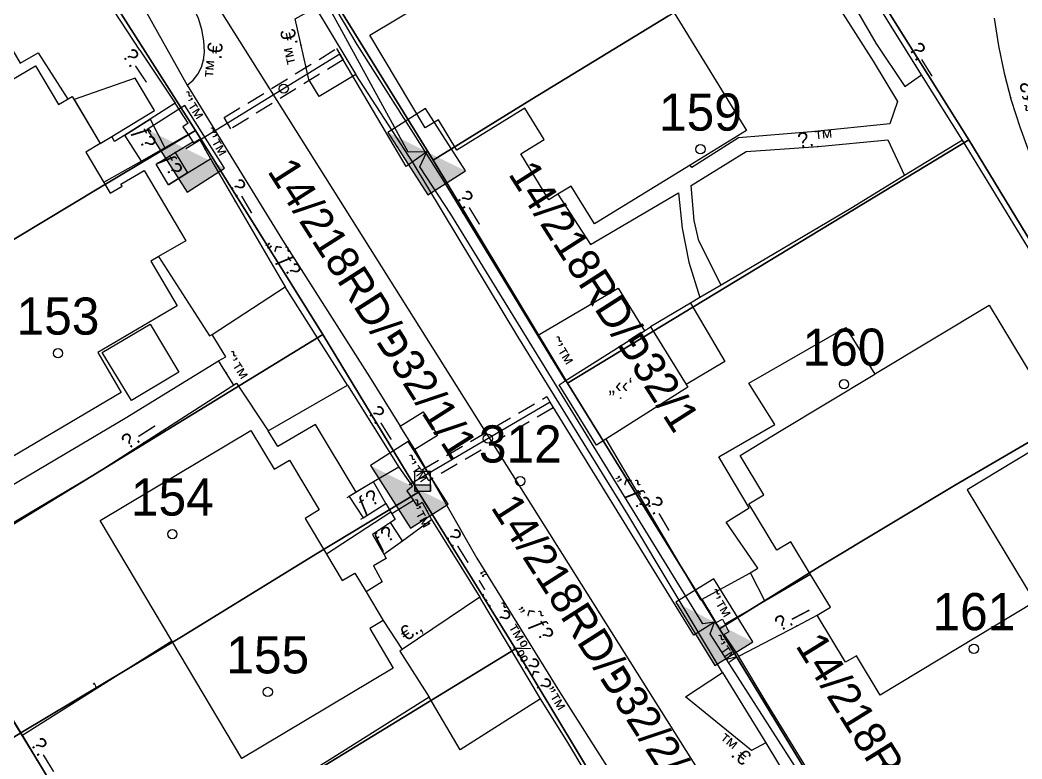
# Model space of a CAD drawing. Header units: metres. Extents: x 218299 to 220222, y 572714 to 574340.
# Drawn here: x 219208 to 219262, y 573371.7 to 573411.5 of the extents above; entities that cross this region are included whole.
import ezdxf
from ezdxf.enums import TextEntityAlignment as Align

# ---------------------------------------------------------------- set-up
doc = ezdxf.new("R2010")
doc.units = ezdxf.units.M
doc.header["$MEASUREMENT"] = 0
doc.linetypes.add('DASH15', pattern=[1.5, 1, -0.5])
for name, color, linetype in [('1602', 44, 'Continuous'), ('1603', 44, 'Continuous'), ('6151', 102, 'CABLEUNDEXIST03'), ('6261', 7, 'Continuous'), ('6701', 7, 'DASH15'), ('6916', 7, 'Continuous'), ('A_POINTS', 2, 'Continuous'), ('M2200', 253, 'Continuous'), ('M2207', 253, 'Continuous'), ('M2401', 7, 'Continuous'), ('M2404', 7, 'Continuous'), ('M2407', 253, 'Continuous'), ('M2408', 253, 'Continuous'), ('M2410', 253, 'Continuous'), ('M2412', 253, 'Continuous'), ('M2420', 253, 'Continuous'), ('M2601', 253, 'Continuous'), ('M2602', 253, 'Continuous'), ('M2605', 253, 'Continuous'), ('M2612', 253, 'Continuous'), ('M5235', 253, 'Continuous')]:
    doc.layers.add(name, color=color, linetype=linetype)
doc.styles.add('HEBTXT', font='HEBTXT')
doc.styles.add('MAVAT_HEBTXT', font='HEBTXT')
doc.linetypes.add('CABLEUNDEXIST03', pattern='A,3.5,[222,elecad.shx,S=0.01,R=0,X=0,Y=0],1.5', length=5)

# ---------------------------------------------------------------- blocks, each defined once
blk = doc.blocks.new('6261')
blk.add_lwpolyline([(-2, -1.2), (2, -1.2), (2, 1.2), (-2, 1.2)], close=True)
at = {"color": 0}
blk.add_solid([(2, 1.2), (-2, -1.2), (2, -1.2)], dxfattribs=at)
at = {"color": 0, "style": 'HEBTXT'}
blk.add_attdef('PIL_NAME', (2.689, 2.418), '', height=1.7, dxfattribs=at)
at = {"style": 'HEBTXT'}
blk.add_attdef('CAMUT_MONIM', (2.489, 0.218), '', height=1.7, dxfattribs=at)
at = {"color": 0, "style": 'HEBTXT', "flags": 1}
for tag, p in [('TYPE', (2.585, -1.773)), ('MAP_TYPE', (2.689, -3.782))]:
    blk.add_attdef(tag, p, '', height=1.7, dxfattribs=at)
blk = doc.blocks.new('6916')
at = {"layer": 'A_POINTS'}
blk.add_circle((0, 0), 0.25, dxfattribs=at)
at = {"color": 0, "style": 'HEBTXT'}
for tag, p in [('HTCH', (0.006, 3.527)), ('PIPE', (0.049, 1.33))]:
    blk.add_attdef(tag, text='', height=1.7, dxfattribs=at).set_placement(p, align=Align.MIDDLE_CENTER)
blk = doc.blocks.new('1603')
at = {"layer": 'A_POINTS'}
blk.add_circle((0, 0), 0.25, dxfattribs=at)
at = {"color": 0, "style": 'HEBTXT'}
blk.add_attdef('PARCEL_NUM', text='', height=2, dxfattribs=at).set_placement((0, 1), align=Align.CENTER)
at = {"color": 0, "style": 'HEBTXT', "flags": 1}
blk.add_attdef('LOT_NUM', text='', height=2, dxfattribs=at).set_placement((0, -2.5), align=Align.CENTER)
blk = doc.blocks.new('M2404')
blk.add_circle((0, 0), 0.025)
at = {"style": 'MAVAT_HEBTXT'}
blk.add_attdef('NAME', text='', height=0.8, dxfattribs=at).set_placement((0, 1.59), align=Align.MIDDLE)
blk = doc.blocks.new('M2408')
blk.add_circle((0, 0), 0.025)
at = {"style": 'MAVAT_HEBTXT'}
blk.add_attdef('NAME', text='', height=0.8, dxfattribs=at).set_placement((0, 1.59), align=Align.MIDDLE)
blk = doc.blocks.new('M2407')
blk.add_circle((0, 0), 0.025)
at = {"style": 'MAVAT_HEBTXT'}
blk.add_attdef('NAME', text='', height=0.8, dxfattribs=at).set_placement((0, 1.59), align=Align.MIDDLE)
blk = doc.blocks.new('M2601')
blk.add_circle((0, 0), 0.025)
at = {"style": 'MAVAT_HEBTXT'}
blk.add_attdef('NAME', text='', height=0.8, dxfattribs=at).set_placement((0, 1.59), align=Align.MIDDLE)
blk = doc.blocks.new('M2602')
blk.add_circle((0, 0), 0.025)
at = {"style": 'MAVAT_HEBTXT'}
blk.add_attdef('NAME', text='', height=0.8, dxfattribs=at).set_placement((0, 1.59), align=Align.MIDDLE)
blk = doc.blocks.new('M2605')
blk.add_circle((0, 0), 0.025)
at = {"style": 'MAVAT_HEBTXT'}
blk.add_attdef('NAME', text='', height=0.8, dxfattribs=at).set_placement((0, 1.59), align=Align.MIDDLE)
blk = doc.blocks.new('M2612')
blk.add_circle((0, 0), 0.025)
at = {"style": 'MAVAT_HEBTXT'}
blk.add_attdef('NAME', text='', height=0.8, dxfattribs=at).set_placement((0, 1.59), align=Align.MIDDLE)
blk = doc.blocks.new('M2410')
blk.add_circle((0, 0), 0.025)
at = {"style": 'MAVAT_HEBTXT'}
blk.add_attdef('NAME', text='', height=0.8, dxfattribs=at).set_placement((0, 1.59), align=Align.MIDDLE)
blk = doc.blocks.new('M2207')
blk.add_circle((0, 0), 0.025)
at = {"style": 'MAVAT_HEBTXT'}
blk.add_attdef('NAME', text='', height=0.8, dxfattribs=at).set_placement((0, 1.59), align=Align.MIDDLE)
blk = doc.blocks.new('M2412')
blk.add_circle((0, 0), 0.025)
at = {"style": 'MAVAT_HEBTXT'}
blk.add_attdef('NAME', text='', height=0.8, dxfattribs=at).set_placement((0, 1.59), align=Align.MIDDLE)
blk = doc.blocks.new('*U89')
at = {"linetype": 'Continuous'}
for p, q in [((-0.85, 0), (-0.85, -0.66)), ((0.85, 0), (0.85, -0.66))]:
    blk.add_line(p, q, dxfattribs=at)
blk.add_solid([(-0.85, 0), (-0.85, -0.66), (0.85, -0.66)], dxfattribs=at)
at = {"linetype": 'Continuous', "extrusion": (0, 0, -1)}
blk.add_solid([(0.85, 0), (-0.85, 0), (-0.85, -0.66)], dxfattribs=at)
blk = doc.blocks.new('M5235')
for points in [[(-0.85, 1.47), (0.85, 1.47)], [(-0.85, -0.66), (-0.85, 1.47)], [(0.85, -0.66), (0.85, 1.47)], [(-0.85, 0), (0.85, 0)], [(-0.85, -0.66), (0.85, -0.66)]]:
    blk.add_lwpolyline(points)
at = {"linetype": 'Continuous'}
blk.add_blockref('*U89', (0, 0), dxfattribs=at)
at = {"style": 'MAVAT_HEBTXT', "flags": 1}
for tag, p in [('MARK', (0, 2.72)), ('HEIGHT', (0, -1.92)), ('NAME', (0, -4.48))]:
    blk.add_attdef(tag, text='', height=0.8, dxfattribs=at).set_placement(p, align=Align.MIDDLE)
blk = doc.blocks.new('111')
at = {"layer": 'M2200'}
for points in [[(219239.391, 573418.218, 577.785), (219239.458, 573418.108, 577.785), (219243.397, 573411.693, 577.785), (219247.15, 573405.58, 577.785), (219244.113, 573403.715, 577.785), (219238.956, 573400.549, 577.785), (219238.956, 573400.549, 577.785), (219237.704, 573402.587, 577.785), (219236.989, 573402.148, 577.641), (219236.509, 573401.853, 577.545), (219234.995, 573404.319, 577.545), (219236.253, 573405.092, 577.785), (219235.217, 573406.78, 577.785), (219231.556, 573404.532, 577.065), (219230.558, 573406.157, 577.305), (219229.84, 573405.724, 577.305), (219226.866, 573410.724, 577.305)], [(219246.806, 573388.089, 579.945), (219248.922, 573389.365, 580.323), (219254.064, 573392.467, 581.243), (219254.104, 573392.491, 581.25), (219260.222, 573396.182, 582.345), (219263.998, 573389.921, 582.345), (219264.311, 573389.403, 582.345), (219259.045, 573386.227, 584.025), (219262.683, 573380.195, 579.945), (219254.357, 573375.172, 579.945), (219253.073, 573377.301, 579.705), (219252.484, 573376.946, 579.465), (219250.957, 573379.476, 579.465), (219250.957, 573379.476, 579.465), (219251.671, 573379.907, 579.945), (219250.605, 573381.673, 579.825), (219249.54, 573383.439, 579.705), (219248.786, 573382.984, 579.465), (219247.279, 573385.481, 579.465), (219248.085, 573385.968, 579.945)], [(219219.966, 573371.761, 578.7), (219216.192, 573378.096, 578.7), (219212.326, 573384.586, 578.7), (219220.456, 573389.429, 578.7), (219221.701, 573387.34, 578.7), (219222.528, 573387.833, 578.34), (219224.128, 573385.147, 578.34), (219223.373, 573384.697, 578.7), (219224.525, 573382.764, 578.7), (219225.369, 573381.346, 578.7), (219226.05, 573381.751, 578.34), (219226.655, 573380.735, 578.387), (219227.577, 573379.187, 578.46), (219227.577, 573379.187, 578.46), (219226.853, 573378.756, 578.82), (219228.125, 573376.622, 578.82)]]:
    blk.add_polyline3d(points, close=True, dxfattribs=at)
blk.add_polyline3d([(219201.094, 573404.495, 577.18), (219208.848, 573409.066, 576.72), (219210.08, 573406.976, 576.72), (219210.831, 573407.419, 576.48), (219212.33, 573404.876, 576.24), (219211.556, 573404.42, 576.72), (219212.863, 573402.204, 576.72), (219213.513, 573402.588, 576.48), (219213.449, 573402.696, 576.48), (219214.706, 573403.437, 576.36), (219216.94, 573399.648, 576.24), (219215.484, 573398.789, 576.706), (219215.462, 573398.777, 576.713), (219215.066, 573398.543, 576.84), (219215.066, 573398.543, 576.84), (219216.481, 573396.142, 576.84), (219212.203, 573393.621, 578.16), (219213.469, 573391.473, 576.48), (219206.036, 573387.091, 577.2)], dxfattribs=at)
at = {"layer": 'M2207'}
for points in [[(219210.931, 573407.248, 576.165), (219212.33, 573404.876, 576.165), (219212.966, 573405.263, 576.165), (219215.261, 573406.66, 576.165), (219214.227, 573408.397, 576.165), (219210.931, 573407.248, 576.165)], [(219215.035, 573395.159, 576.12), (219216.565, 573392.564, 576.12), (219214.016, 573391.035, 576.12), (219212.439, 573393.632, 576.12), (219215.035, 573395.159, 576.12)], [(219237.061, 573391.887, 577.305), (219237.391, 573392.096, 577.305), (219241.657, 573394.8, 577.305), (219241.98, 573395.005, 577.305), (219241.98, 573395.005, 577.305), (219241.98, 573395.005, 577.305), (219243.894, 573391.911, 577.305), (219243.903, 573391.896, 577.305), (219243.986, 573391.762, 577.305), (219241.979, 573390.49, 577.305), (219239.576, 573388.966, 577.305), (219239.067, 573388.644, 577.305), (219237.061, 573391.887, 577.305)]]:
    blk.add_polyline3d(points, close=True, dxfattribs=at)
at = {"layer": 'M2401'}
for points in [[(219212.795, 573415.147, 572.732), (219214.58, 573412.391, 572.852), (219217.025, 573408.025, 573.092), (219217.025, 573408.025, 573.092), (219217.341, 573408.294, 573.092), (219217.599, 573408.618, 573.092), (219217.79, 573408.985, 573.092), (219217.907, 573409.382, 573.092), (219217.945, 573409.795, 573.092), (219217.945, 573409.808, 573.092), (219217.909, 573410.419, 573.157), (219217.803, 573411.024, 573.186), (219217.627, 573411.614, 573.178), (219217.385, 573412.178, 573.132), (219217.081, 573412.707, 573.051), (219216.721, 573413.191, 572.935), (219216.488, 573413.449, 572.852), (219213.627, 573415.661, 572.732), (219212.795, 573415.147, 572.732), (219212.795, 573415.147, 572.732)], [(219224.124, 573407.406, 573.452), (219223.571, 573408.326, 573.452), (219222.84, 573411.593, 573.212), (219223.942, 573412.205, 573.212), (219223.942, 573412.205, 573.212), (219225.616, 573409.41, 573.452), (219226.108, 573408.591, 573.452), (219226.108, 573408.591, 573.452), (219224.124, 573407.406, 573.452)], [(219225.665, 573391.871, 574.543), (219222.3, 573397.169, 574.063)], [(219229.731, 573390.425, 575.012), (219230.513, 573389.162, 575.132), (219229.279, 573388.398, 575.132), (219229.279, 573388.398, 575.132), (219228.497, 573389.661, 575.012), (219228.497, 573389.661, 575.012), (219229.731, 573390.425, 575.012)], [(219243.861, 573375.081, 576.332), (219245.856, 573376.396, 576.332), (219248.19, 573372.616, 576.572), (219248.19, 573372.616, 576.572), (219247.429, 573372.19, 576.572), (219243.861, 573375.081, 576.332)]]:
    blk.add_polyline3d(points, dxfattribs=at)
at = {"layer": 'M2404'}
for points in [[(219212.795, 573415.147, 572.732), (219214.58, 573412.391, 572.852), (219217.025, 573408.025, 573.092), (219217.025, 573408.025, 573.092), (219217.341, 573408.294, 573.092), (219217.599, 573408.618, 573.092), (219217.79, 573408.985, 573.092), (219217.907, 573409.382, 573.092), (219217.945, 573409.795, 573.092), (219217.945, 573409.808, 573.092), (219217.909, 573410.419, 573.157), (219217.803, 573411.024, 573.186), (219217.627, 573411.614, 573.178), (219217.385, 573412.178, 573.132), (219217.081, 573412.707, 573.051), (219216.721, 573413.191, 572.935), (219216.488, 573413.449, 572.852), (219213.627, 573415.661, 572.732), (219212.795, 573415.147, 572.732), (219212.795, 573415.147, 572.732)], [(219224.124, 573407.406, 573.452), (219223.571, 573408.326, 573.452), (219222.84, 573411.593, 573.212), (219223.942, 573412.205, 573.212), (219223.942, 573412.205, 573.212), (219225.616, 573409.41, 573.452), (219226.108, 573408.591, 573.452), (219226.108, 573408.591, 573.452), (219224.124, 573407.406, 573.452)], [(219229.731, 573390.425, 575.012), (219230.513, 573389.162, 575.132), (219229.279, 573388.398, 575.132), (219229.279, 573388.398, 575.132), (219228.497, 573389.661, 575.012), (219228.497, 573389.661, 575.012), (219229.731, 573390.425, 575.012)], [(219243.861, 573375.081, 576.332), (219245.856, 573376.396, 576.332), (219248.19, 573372.616, 576.572), (219248.19, 573372.616, 576.572), (219247.429, 573372.19, 576.572), (219243.861, 573375.081, 576.332)]]:
    blk.add_polyline3d(points, dxfattribs=at)
at = {"layer": 'M2407'}
for points in [[(219251.976, 573413.98, 575.265), (219254.119, 573410.283, 575.265), (219255.689, 573407.953, 575.265), (219256.581, 573408.589, 575.132)], [(219251.284, 573413.553, 575.252), (219253.975, 573409.31, 575.252), (219255.294, 573407.148, 575.252), (219254.871, 573405.937, 575.132), (219250.653, 573405.51, 575.132), (219246.731, 573405.179, 575.132), (219244.203, 573403.599, 575.132), (219244.113, 573403.715, 575.132)], [(219206.013, 573412.671, 573.967), (219208.031, 573409.211, 573.967), (219209.001, 573409.765, 573.967), (219210.583, 573407.272, 573.967)], [(219245.792, 573397.258, 575.372), (219244.584, 573399.637, 575.252), (219244.329, 573400.73, 575.252), (219244.166, 573402.629, 575.132), (219247.127, 573404.447, 575.132), (219251.009, 573404.722, 575.132), (219254.768, 573405.088, 575.132), (219255.664, 573403.152, 575.132)], [(219236.989, 573402.148, 575.252), (219238.741, 573399.436, 575.252), (219243.496, 573402.223, 575.132), (219243.696, 573400.331, 575.252), (219244.048, 573398.494, 575.372), (219244.647, 573396.581, 575.372)], [(219215.484, 573398.789, 574.063), (219218.223, 573394.523, 574.063), (219218.371, 573394.593, 574.063)], [(219244.131, 573396.276, 576.822), (219245.987, 573393.145, 576.912), (219243.903, 573391.896, 576.912)], [(219248.684, 573389.744, 576.99), (219247.283, 573391.979, 577.067), (219252.504, 573394.978, 577.067), (219254.064, 573392.467, 577.067)], [(219205.726, 573383.341, 574.303), (219204.727, 573384.797, 574.303), (219213.676, 573390.097, 574.063), (219218.71, 573393.187, 574.063)], [(219226.126, 573386.104, 575.983), (219223.932, 573389.756, 575.983), (219221.899, 573388.573, 575.983), (219221.381, 573389.409, 575.983)], [(219247.352, 573381.763, 577.065), (219247.769, 573382.011, 577.065), (219246.059, 573384.486, 577.065), (219247.293, 573385.257, 577.11), (219245.657, 573388.004, 577.11), (219248.684, 573389.744, 576.99)], [(219227.623, 573382.764, 575.983), (219227.744, 573382.539, 575.983), (219227.056, 573382.139, 575.983), (219227.521, 573381.27, 575.983), (219226.655, 573380.735, 575.983)], [(219227.577, 573379.187, 575.983), (219228.604, 573377.634, 575.983)]]:
    blk.add_polyline3d(points, dxfattribs=at)
at = {"layer": 'M2408'}
for points in [[(219260.496, 573411.635, 574.154), (219260.726, 573410.15, 574.266), (219261.032, 573408.677, 574.357), (219261.414, 573407.22, 574.427), (219261.87, 573405.784, 574.475), (219262.39, 573404.397, 574.502), (219263.233, 573402.563, 574.637), (219264.134, 573400.753, 574.721), (219265.091, 573398.971, 574.756), (219266.072, 573397.27, 574.742), (219266.81, 573395.998, 574.849), (219267.612, 573394.764, 574.929), (219268.477, 573393.571, 574.979), (219269.401, 573392.422, 575.002), (219270.383, 573391.322, 574.995), (219270.874, 573390.812, 574.982), (219271.858, 573389.763, 574.982), (219272.899, 573388.771, 574.982), (219273.993, 573387.838, 574.982), (219274.062, 573387.783, 574.982), (219271.775, 573383.459, 574.982)], [(219245.856, 573376.396, 576.287), (219240.756, 573384.909, 575.657), (219234.828, 573394.482, 574.757), (219229.2, 573403.836, 573.857), (219226.108, 573408.591, 573.362)], [(219217.025, 573408.025, 573.015), (219222.149, 573399.681, 573.915), (219226.851, 573392.314, 574.725), (219228.497, 573389.661, 574.95)], [(219229.279, 573388.398, 574.995), (219232.632, 573382.55, 575.535), (219237.082, 573375.356, 576.075), (219241.077, 573369.06, 576.615)], [(219248.19, 573372.616, 576.435), (219252.284, 573365.815, 576.525), (219256.548, 573359.495, 576.525), (219251.257, 573352.622, 576.885), (219246.567, 573359.946, 576.885), (219243.487, 573365.209, 576.795)]]:
    blk.add_polyline3d(points, dxfattribs=at)
at = {"layer": 'M2410'}
blk.add_polyline3d([(219236.062, 573374.986, 576.18), (219232.786, 573380.457, 575.7)], dxfattribs=at)
at = {"layer": 'M2412'}
for points in [[(219214.563, 573403.94, 574.095), (219213.66, 573405.335, 573.932), (219215.018, 573406.194, 573.167), (219215.822, 573404.653, 573.167)], [(219216.02, 573402.656, 573.932), (219215.358, 573403.775, 573.932), (219216.375, 573404.399, 573.437), (219217.043, 573403.294, 573.437)], [(219225.745, 573385.88, 575.863), (219226.501, 573384.725, 575.863), (219227.725, 573385.495, 574.903), (219227.064, 573386.655, 574.903)], [(219226.998, 573383.825, 575.983), (219227.623, 573382.764, 575.983), (219228.619, 573383.492, 575.023), (219227.969, 573384.471, 575.023)]]:
    blk.add_polyline3d(points, close=True, dxfattribs=at)
at = {"layer": 'M2420', "linetype": 'Continuous', "lineweight": -3}
blk.add_lwpolyline([(219211.8, 573423.19), (219246.59, 573367.88), (219259.507, 573352.104)], dxfattribs=at)
at = {"layer": 'M2601'}
for points in [[(219218.71, 573393.187, 575.863), (219219.102, 573393.392, 575.863), (219218.371, 573394.593, 575.863), (219218.371, 573394.593, 575.863)], [(219227.993, 573385.035, 577.2), (219224.525, 573382.764, 577.38)], [(219250.605, 573381.673, 578.732), (219248.132, 573380.245, 578.363), (219245.987, 573379.006, 578.043)], [(219208.116, 573372.996, 577.065), (219216.192, 573378.096, 577.02)]]:
    blk.add_polyline3d(points, dxfattribs=at)
at = {"layer": 'M2602'}
for points in [[(219217.068, 573405.976, 575.132), (219216.793, 573405.777, 575.132), (219217.08, 573405.366, 575.132), (219217.08, 573405.366, 575.132)], [(219217.08, 573405.366, 575.852), (219215.822, 573404.653, 575.885), (219214.563, 573403.94, 575.918), (219212.521, 573402.784, 575.972)], [(219217.08, 573405.366, 575.852), (219217.32, 573404.979, 575.852), (219217.363, 573404.91, 575.852), (219217.68, 573405.122, 575.852), (219217.68, 573405.122, 575.852), (219217.68, 573405.122, 575.852)], [(219215.358, 573403.775, 574.412), (219215.358, 573403.775, 574.412), (219216.375, 573404.399, 574.412), (219217.32, 573404.979, 574.412)], [(219218.371, 573394.593, 576.103), (219218.371, 573394.593, 576.103), (219222.3, 573397.169, 575.623)], [(219229.159, 573386.41, 576.703), (219228.846, 573386.18, 576.703), (219229.207, 573385.652, 576.703), (219229.397, 573385.374, 576.703), (219229.677, 573385.564, 576.703)], [(219226.379, 573384.649, 576.223), (219226.501, 573384.725, 576.223), (219227.725, 573385.495, 576.223), (219227.725, 573385.495, 576.223), (219227.974, 573385.068, 576.223), (219227.993, 573385.035, 576.223), (219228.051, 573384.936, 576.223), (219228.224, 573384.64, 576.223), (219228.224, 573384.64, 576.223)], [(219229.207, 573385.652, 576.223), (219228.051, 573384.936, 576.223)], [(219228.224, 573384.64, 576.583), (219227.969, 573384.471, 576.583), (219226.998, 573383.825, 576.583), (219226.998, 573383.825, 576.583)], [(219232.786, 573380.457, 576.943), (219228.604, 573377.634, 576.943), (219228.468, 573377.542, 576.943), (219230.058, 573375.058, 576.943)], [(219245.52, 573379.086, 577.652), (219245.856, 573379.271, 577.652), (219246.198, 573378.579, 577.652), (219245.943, 573378.437, 577.652)]]:
    blk.add_polyline3d(points, dxfattribs=at)
at = {"layer": 'M2605'}
for points in [[(219258.783, 573405.059, 575.132), (219256.581, 573408.589, 575.132), (219252.087, 573415.795, 575.132)], [(219223.949, 573413.94, 574.892), (219226.167, 573410.212, 574.892), (219230.764, 573402.972, 575.132), (219235.897, 573394.552, 575.612), (219235.897, 573394.552, 575.612), (219240.231, 573397.096, 575.372), (219241.657, 573394.8, 575.372)], [(219214.462, 573409.911, 574.172), (219212.388, 573413.105, 573.932), (219211.888, 573413.415, 573.932), (219211.351, 573413.655, 573.932), (219210.786, 573413.819, 573.932), (219210.204, 573413.905, 573.932), (219209.616, 573413.912, 573.932), (219209.033, 573413.839, 573.932), (219208.464, 573413.687, 573.932), (219207.949, 573413.473, 573.932), (219206.013, 573412.671, 573.967), (219203.126, 573411.473, 574.02)], [(219214.462, 573409.911, 574.172), (219216.377, 573407.053, 573.932), (219215.018, 573406.194, 573.932), (219213.66, 573405.335, 573.932), (219213.103, 573404.982, 573.932), (219212.966, 573405.263, 573.932)], [(219260.845, 573366.032, 576.812), (219264.296, 573371.544, 576.812), (219271.775, 573383.459, 576.572), (219271.775, 573383.459, 576.572), (219271.775, 573383.459, 576.572), (219266.999, 573391.245, 576.802), (219266.837, 573391.507, 576.81), (219266.791, 573391.583, 576.812), (219265.118, 573394.722, 577.052), (219258.783, 573405.059, 577.052), (219258.783, 573405.059, 577.052), (219255.664, 573403.152, 576.927), (219252.782, 573401.39, 576.812), (219245.792, 573397.258, 576.82), (219244.647, 573396.581, 576.822), (219244.131, 573396.276, 576.822), (219241.98, 573395.005, 576.825)], [(219216.02, 573402.656, 573.932), (219217.043, 573403.294, 573.932), (219218.102, 573403.953, 573.932), (219218.102, 573403.953, 573.932), (219218.28, 573404.054, 573.932), (219222.3, 573397.169, 574.172)], [(219202.782, 573381.596, 576.223), (219205.726, 573383.341, 576.148), (219212.181, 573387.166, 575.983), (219219.686, 573391.971, 575.983), (219221.381, 573389.409, 575.983), (219225.665, 573391.871, 575.983)], [(219225.665, 573391.871, 575.983), (219228.427, 573387.455, 575.983), (219228.427, 573387.455, 575.983), (219227.064, 573386.655, 575.983), (219226.126, 573386.104, 575.983), (219225.745, 573385.88, 575.983), (219225.626, 573385.81, 575.983)], [(219239.576, 573388.966, 576.825), (219244.672, 573380.301, 577.065), (219244.706, 573380.319, 577.065), (219244.765, 573380.352, 577.065), (219247.294, 573381.732, 577.065), (219247.352, 573381.763, 577.065), (219247.352, 573381.763, 577.065), (219247.364, 573381.739, 577.065), (219248.132, 573380.245, 577.065)], [(219227.623, 573382.764, 575.983), (219228.619, 573383.492, 575.983), (219230.188, 573384.64, 575.983), (219230.188, 573384.64, 575.983), (219232.786, 573380.457, 575.983), (219232.786, 573380.457, 575.983), (219232.786, 573380.457, 575.983)], [(219248.218, 573374.802, 577.052), (219246.741, 573377.261, 577.052), (219246.741, 573377.261, 577.052), (219246.736, 573377.27, 577.052), (219249.877, 573378.912, 577.052), (219250.957, 573379.476, 577.052)], [(219204.647, 573378.632, 576.103), (219207.998, 573373.189, 576.103), (219208.116, 573372.996, 576.103), (219209.771, 573370.307, 576.103), (219213.174, 573364.659, 576.103)], [(219239.225, 573364.712, 577.303), (219240.096, 573365.254, 577.303), (219241.484, 573366.02, 577.183), (219241.484, 573366.02, 577.183), (219237.478, 573372.714, 577.183), (219236.062, 573374.986, 577.183), (219231.728, 573372.224, 577.183), (219230.058, 573375.058, 577.063), (219230.058, 573375.058, 577.063), (219224.724, 573371.718, 577.063), (219221.033, 573369.406, 577.063), (219213.174, 573364.659, 577.286), (219213.174, 573364.659, 577.286), (219212.575, 573364.297, 577.303), (219205.32, 573359.781, 577.303), (219196.049, 573354.402, 577.303), (219196.049, 573354.402, 577.303), (219196.256, 573354.122, 577.303)], [(219260.845, 573366.032, 576.812), (219260.275, 573365.182, 576.812), (219259.498, 573364.472, 576.812), (219258.572, 573363.971, 576.812), (219257.582, 573363.712, 576.812), (219256.153, 573364.083, 576.8), (219254.818, 573364.82, 576.839), (219253.713, 573365.868, 576.926), (219252.932, 573367.115, 577.052), (219252.359, 573368.041, 577.052), (219251.313, 573369.728, 577.052), (219248.218, 573374.802, 577.052)]]:
    blk.add_polyline3d(points, dxfattribs=at)
at = {"layer": 'M2612'}
for points in [[(219217.068, 573405.976, 575.132), (219216.377, 573407.053, 575.132)], [(219217.68, 573405.122, 575.972), (219218.28, 573404.054, 575.874)], [(219235.897, 573394.552, 575.852), (219237.391, 573392.096, 575.852)], [(219219.533, 573391.873, 575.511), (219218.877, 573392.921, 575.409), (219218.758, 573393.111, 575.391), (219218.71, 573393.187, 575.383), (219218.71, 573393.187, 575.383)], [(219228.427, 573387.455, 576.343), (219229.159, 573386.41, 576.343)], [(219229.677, 573385.564, 576.343), (219230.188, 573384.64, 576.343)], [(219245.52, 573379.086, 577.172), (219244.765, 573380.352, 577.172)], [(219246.736, 573377.27, 577.172), (219245.943, 573378.437, 577.172)]]:
    blk.add_polyline3d(points, dxfattribs=at)
at = {"layer": 'M2207'}
ref = blk.add_blockref('M2207', (219240.368, 573391.17), dxfattribs=dict(at, xscale=0.5, yscale=0.5, zscale=0.5))
ref.add_attrib('NAME', '„‹‹‘', dxfattribs={"layer": '0', "height": 0.8, "style": 'MAVAT_HEBTXT'}).set_placement((219240.368, 573391.795), align=Align.MIDDLE)
at = {"layer": 'M2404'}
ref = blk.add_blockref('M2404', (219223.156, 573410.182), dxfattribs=dict(at, xscale=0.5, yscale=0.5, zscale=0.5))
ref.add_attrib('NAME', '™.€', dxfattribs={"layer": '0', "height": 0.8, "rotation": 102.6103, "style": 'MAVAT_HEBTXT'}).set_placement((219222.619, 573410.062), align=Align.MIDDLE)
ref = blk.add_blockref('M2404', (219217.907, 573409.382), dxfattribs=dict(at, xscale=0.5, yscale=0.5, zscale=0.5))
ref.add_attrib('NAME', '™.€', dxfattribs={"layer": '0', "height": 0.8, "rotation": 84.6476, "style": 'MAVAT_HEBTXT'}).set_placement((219218.454, 573409.331), align=Align.MIDDLE)
ref = blk.add_blockref('M2404', (219246.793, 573372.705), dxfattribs=dict(at, xscale=0.5, yscale=0.5, zscale=0.5))
ref.add_attrib('NAME', '™.€', dxfattribs={"layer": '0', "height": 0.8, "rotation": 320.9868, "style": 'MAVAT_HEBTXT'}).set_placement((219246.447, 573372.278), align=Align.MIDDLE)
at = {"layer": 'M2407'}
ref = blk.add_blockref('M2407', (219251.009, 573404.722), dxfattribs=dict(at, xscale=0.5, yscale=0.5, zscale=0.5))
ref.add_attrib('NAME', '\x8e.™', dxfattribs={"layer": '0', "height": 0.8, "rotation": 5.5652, "style": 'MAVAT_HEBTXT'}).set_placement((219250.874, 573405.156), align=Align.MIDDLE)
at = {"layer": 'M2408'}
ref = blk.add_blockref('M2408', (219261.379, 573407.354), dxfattribs=dict(at, xscale=0.5, yscale=0.5, zscale=0.5))
ref.add_attrib('NAME', '„‹˜ƒ\x8e', dxfattribs={"layer": '0', "height": 0.8, "rotation": 104.6918, "style": 'MAVAT_HEBTXT'}).set_placement((219262.614, 573407.146), align=Align.MIDDLE)
ref = blk.add_blockref('M2408', (219222.705, 573398.811), dxfattribs=dict(at, xscale=0.5, yscale=0.5, zscale=0.5))
ref.add_attrib('NAME', '„‹˜ƒ\x8e', dxfattribs={"layer": '0', "height": 0.8, "rotation": 302.5513, "style": 'MAVAT_HEBTXT'}).set_placement((219222.187, 573398.737), align=Align.MIDDLE)
ref = blk.add_blockref('M2408', (219240.265, 573385.701), dxfattribs=dict(at, xscale=0.5, yscale=0.5, zscale=0.5))
ref.add_attrib('NAME', '„‹˜ƒ\x8e', dxfattribs={"layer": '0', "height": 0.8, "rotation": 301.7652, "style": 'MAVAT_HEBTXT'}).set_placement((219241.03, 573386.175), align=Align.MIDDLE)
ref = blk.add_blockref('M2408', (219235.044, 573378.65), dxfattribs=dict(at, xscale=0.5, yscale=0.5, zscale=0.5))
ref.add_attrib('NAME', '„‹˜ƒ\x8e', dxfattribs={"layer": '0', "height": 0.8, "rotation": 301.741, "style": 'MAVAT_HEBTXT'}).set_placement((219235.81, 573379.124), align=Align.MIDDLE)
at = {"layer": 'M2410'}
ref = blk.add_blockref('M2410', (219234.424, 573377.722), dxfattribs=dict(at, xscale=0.5, yscale=0.5, zscale=0.5))
ref.add_attrib('NAME', '“–…˜\x8e ™‰\x81‹ \x9a”™', dxfattribs={"layer": '0', "height": 0.8, "rotation": 300.9103, "style": 'MAVAT_HEBTXT'}).set_placement((219234.896, 573378.004), align=Align.MIDDLE)
at = {"layer": 'M2412'}
ref = blk.add_blockref('M2412', (219215.02, 573406.191), dxfattribs=dict(at, xscale=0.5, yscale=0.5, zscale=0.5))
ref.add_attrib('NAME', 'ƒ\x8e', dxfattribs={"layer": '0', "height": 0.8, "rotation": 297.5419, "style": 'MAVAT_HEBTXT'}).set_placement((219214.678, 573405.176), align=Align.MIDDLE)
ref = blk.add_blockref('M2412', (219216.375, 573404.398), dxfattribs=dict(at, xscale=0.5, yscale=0.5, zscale=0.5))
ref.add_attrib('NAME', 'ƒ\x8e', dxfattribs={"layer": '0', "height": 0.8, "rotation": 301.1624, "style": 'MAVAT_HEBTXT'}).set_placement((219216.087, 573403.699), align=Align.MIDDLE)
ref = blk.add_blockref('M2412', (219227.088, 573385.095), dxfattribs=dict(at, xscale=0.5, yscale=0.5, zscale=0.5))
ref.add_attrib('NAME', 'ƒ\x8e', dxfattribs={"layer": '0', "height": 0.8, "rotation": 32.1871, "style": 'MAVAT_HEBTXT'}).set_placement((219226.795, 573385.56), align=Align.MIDDLE)
ref = blk.add_blockref('M2412', (219228.584, 573383.467), dxfattribs=dict(at, xscale=0.5, yscale=0.5, zscale=0.5))
ref.add_attrib('NAME', 'ƒ\x8e', dxfattribs={"layer": '0', "height": 0.8, "rotation": 36.1944, "style": 'MAVAT_HEBTXT'}).set_placement((219227.635, 573383.593), align=Align.MIDDLE)
at = {"layer": 'M2601'}
ref = blk.add_blockref('M2601', (219212.154, 573375.546), dxfattribs=dict(at, xscale=0.5, yscale=0.5, zscale=0.5))
ref.add_attrib('NAME', '‚', dxfattribs={"layer": '0', "height": 0.8, "rotation": 32.2764, "style": 'MAVAT_HEBTXT'}).set_placement((219211.86, 573376.011), align=Align.MIDDLE)
at = {"layer": 'M2602'}
ref = blk.add_blockref('M2602', (219229.405, 573378.174), dxfattribs=dict(at, xscale=0.5, yscale=0.5, zscale=0.5))
ref.add_attrib('NAME', '€.‚', dxfattribs={"layer": '0', "height": 0.8, "rotation": 34.0318, "style": 'MAVAT_HEBTXT'}).set_placement((219229.097, 573378.63), align=Align.MIDDLE)
at = {"layer": 'M2605'}
ref = blk.add_blockref('M2605', (219256.262, 573409.101), dxfattribs=dict(at, xscale=0.5, yscale=0.5, zscale=0.5))
ref.add_attrib('NAME', '\x9a.—', dxfattribs={"layer": '0', "height": 0.8, "rotation": 301.9476, "style": 'MAVAT_HEBTXT'}).set_placement((219256.729, 573409.392), align=Align.MIDDLE)
ref = blk.add_blockref('M2605', (219214.83, 573409.361), dxfattribs=dict(at, xscale=0.5, yscale=0.5, zscale=0.5))
ref.add_attrib('NAME', '\x9a.—', dxfattribs={"layer": '0', "height": 0.8, "rotation": 303.8336, "style": 'MAVAT_HEBTXT'}).set_placement((219214.373, 573409.055), align=Align.MIDDLE)
ref = blk.add_blockref('M2605', (219219.62, 573401.758), dxfattribs=dict(at, xscale=0.5, yscale=0.5, zscale=0.5))
ref.add_attrib('NAME', '\x9a.—', dxfattribs={"layer": '0', "height": 0.8, "rotation": 300.2825, "style": 'MAVAT_HEBTXT'}).set_placement((219220.095, 573402.035), align=Align.MIDDLE)
ref = blk.add_blockref('M2605', (219231.885, 573401.133), dxfattribs=dict(at, xscale=0.5, yscale=0.5, zscale=0.5))
ref.add_attrib('NAME', '\x9a.—', dxfattribs={"layer": '0', "height": 0.8, "rotation": 301.3684, "style": 'MAVAT_HEBTXT'}).set_placement((219232.355, 573401.419), align=Align.MIDDLE)
ref = blk.add_blockref('M2605', (219227.124, 573389.538), dxfattribs=dict(at, xscale=0.5, yscale=0.5, zscale=0.5))
ref.add_attrib('NAME', '\x9a.—', dxfattribs={"layer": '0', "height": 0.8, "rotation": 302.0246, "style": 'MAVAT_HEBTXT'}).set_placement((219227.591, 573389.83), align=Align.MIDDLE)
ref = blk.add_blockref('M2605', (219214.706, 573388.783), dxfattribs=dict(at, xscale=0.5, yscale=0.5, zscale=0.5))
ref.add_attrib('NAME', '\x9a.—', dxfattribs={"layer": '0', "height": 0.8, "rotation": 32.632, "style": 'MAVAT_HEBTXT'}).set_placement((219214.41, 573389.246), align=Align.MIDDLE)
ref = blk.add_blockref('M2605', (219242.109, 573384.659), dxfattribs=dict(at, xscale=0.5, yscale=0.5, zscale=0.5))
ref.add_attrib('NAME', '\x9a.—', dxfattribs={"layer": '0', "height": 0.8, "rotation": 300.4598, "style": 'MAVAT_HEBTXT'}).set_placement((219242.583, 573384.937), align=Align.MIDDLE)
ref = blk.add_blockref('M2605', (219231.262, 573382.91), dxfattribs=dict(at, xscale=0.5, yscale=0.5, zscale=0.5))
ref.add_attrib('NAME', '\x9a.—', dxfattribs={"layer": '0', "height": 0.8, "rotation": 301.8471, "style": 'MAVAT_HEBTXT'}).set_placement((219231.73, 573383.2), align=Align.MIDDLE)
ref = blk.add_blockref('M2605', (219249.877, 573378.912), dxfattribs=dict(at, xscale=0.5, yscale=0.5, zscale=0.5))
ref.add_attrib('NAME', '\x9a.—', dxfattribs={"layer": '0', "height": 0.8, "rotation": 27.5922, "style": 'MAVAT_HEBTXT'}).set_placement((219249.622, 573379.399), align=Align.MIDDLE)
ref = blk.add_blockref('M2605', (219208.937, 573371.662), dxfattribs=dict(at, xscale=0.5, yscale=0.5, zscale=0.5))
ref.add_attrib('NAME', '\x9a.—', dxfattribs={"layer": '0', "height": 0.8, "rotation": 301.6107, "style": 'MAVAT_HEBTXT'}).set_placement((219209.406, 573371.95), align=Align.MIDDLE)
at = {"layer": 'M2612'}
ref = blk.add_blockref('M2612', (219216.723, 573406.515), dxfattribs=dict(at, xscale=0.5, yscale=0.5, zscale=0.5))
ref.add_attrib('NAME', '˜’™', dxfattribs={"layer": '0', "height": 0.8, "rotation": 302.695, "style": 'MAVAT_HEBTXT'}).set_placement((219217.185, 573406.812), align=Align.MIDDLE)
ref = blk.add_blockref('M2612', (219217.98, 573404.588), dxfattribs=dict(at, xscale=0.5, yscale=0.5, zscale=0.5))
ref.add_attrib('NAME', '˜’™', dxfattribs={"layer": '0', "height": 0.8, "rotation": 299.3027, "style": 'MAVAT_HEBTXT'}).set_placement((219218.459, 573404.857), align=Align.MIDDLE)
ref = blk.add_blockref('M2612', (219236.644, 573393.324), dxfattribs=dict(at, xscale=0.5, yscale=0.5, zscale=0.5))
ref.add_attrib('NAME', '˜’™', dxfattribs={"layer": '0', "height": 0.8, "rotation": 301.314, "style": 'MAVAT_HEBTXT'}).set_placement((219237.114, 573393.61), align=Align.MIDDLE)
ref = blk.add_blockref('M2612', (219219.122, 573392.53), dxfattribs=dict(at, xscale=0.5, yscale=0.5, zscale=0.5))
ref.add_attrib('NAME', '˜’™', dxfattribs={"layer": '0', "height": 0.8, "rotation": 302.0685, "style": 'MAVAT_HEBTXT'}).set_placement((219219.588, 573392.822), align=Align.MIDDLE)
ref = blk.add_blockref('M2612', (219228.793, 573386.933), dxfattribs=dict(at, xscale=0.5, yscale=0.5, zscale=0.5))
ref.add_attrib('NAME', '˜’™', dxfattribs={"layer": '0', "height": 0.8, "rotation": 305.024, "style": 'MAVAT_HEBTXT'}).set_placement((219229.244, 573387.248), align=Align.MIDDLE)
ref = blk.add_blockref('M2612', (219229.932, 573385.102), dxfattribs=dict(at, xscale=0.5, yscale=0.5, zscale=0.5))
ref.add_attrib('NAME', '˜’™', dxfattribs={"layer": '0', "height": 0.8, "rotation": 298.9298, "style": 'MAVAT_HEBTXT'}).set_placement((219229.451, 573384.836), align=Align.MIDDLE)
ref = blk.add_blockref('M2612', (219245.142, 573379.719), dxfattribs=dict(at, xscale=0.5, yscale=0.5, zscale=0.5))
ref.add_attrib('NAME', '˜’™', dxfattribs={"layer": '0', "height": 0.8, "rotation": 300.8061, "style": 'MAVAT_HEBTXT'}).set_placement((219245.615, 573380), align=Align.MIDDLE)
ref = blk.add_blockref('M2612', (219246.339, 573377.854), dxfattribs=dict(at, xscale=0.5, yscale=0.5, zscale=0.5))
ref.add_attrib('NAME', '˜’™', dxfattribs={"layer": '0', "height": 0.8, "rotation": 304.1835, "style": 'MAVAT_HEBTXT'}).set_placement((219245.884, 573377.545), align=Align.MIDDLE)
at = {"layer": 'M5235', "xscale": 0.5, "yscale": 0.5, "zscale": 0.5}
blk.add_blockref('M5235', (219229.702, 573386.498, 575.132), dxfattribs=at)

msp = doc.modelspace()

# ---------------------------------------------------------------- linework, layer by layer
at = {"layer": '1602'}
for points in [[(219230.266, 573403.991), (219235.596, 573407.261), (219242.956, 573411.751), (219251.446, 573417.341), (219259.136, 573405.081), (219237.516, 573391.971)], [(219195.746, 573393.181), (219204.886, 573398.051), (219212.256, 573402.471), (219217.476, 573405.581), (219224.326, 573394.601), (219202.926, 573381.491)], [(219251.076, 573382.091), (219245.696, 573378.751), (219237.516, 573391.971), (219259.136, 573405.081), (219267.286, 573391.671), (219258.446, 573386.511)], [(219216.706, 573378.321), (219208.056, 573373.151), (219202.926, 573381.491), (219224.326, 573394.601), (219229.476, 573386.111), (219224.036, 573382.821)], [(219208.056, 573373.151), (219216.706, 573378.321), (219224.036, 573382.821), (219229.476, 573386.111), (219234.706, 573377.671), (219213.236, 573364.541)], [(219192.146, 573363.311), (219186.836, 573359.971), (219181.616, 573368.411), (219202.926, 573381.491), (219208.056, 573373.151), (219199.446, 573367.851)], [(219213.236, 573364.541), (219234.706, 573377.671), (219242.556, 573364.631), (219236.886, 573361.361), (219229.516, 573356.921), (219221.116, 573351.751), (219218.546, 573355.941)], [(219186.836, 573359.971), (219192.146, 573363.311), (219199.446, 573367.851), (219208.056, 573373.151), (219213.236, 573364.541), (219191.916, 573351.591)]]:
    msp.add_lwpolyline(points, close=True, dxfattribs=at)
for points in [[(219267.286, 573391.671), (219259.136, 573405.081), (219251.446, 573417.341)], [(219242.956, 573411.751), (219235.596, 573407.261), (219230.266, 573403.991), (219223.096, 573415.611)], [(219223.096, 573415.611), (219230.266, 573403.991), (219237.516, 573391.971), (219245.696, 573378.751), (219253.826, 573365.381)], [(219213.336, 573412.071), (219217.476, 573405.581), (219212.256, 573402.471), (219204.886, 573398.051), (219195.746, 573393.181), (219188.446, 573405.111), (219207.756, 573413.741)], [(219242.556, 573364.631), (219234.706, 573377.671), (219229.476, 573386.111), (219224.326, 573394.601), (219217.476, 573405.581), (219213.336, 573412.071)], [(219253.826, 573365.381), (219245.696, 573378.751), (219251.076, 573382.091), (219258.446, 573386.511), (219267.286, 573391.671)]]:
    msp.add_lwpolyline(points, dxfattribs=at)
at = {"layer": '6151'}
for points in [[(219229.9261, 573404.4413), (219228.9338, 573404.4211), (219220.8511, 573419.2124), (219216.5007, 573428.2981), (219239.6497, 573438.5128), (219253.7096, 573445.0433), (219269.2471, 573451.9252), (219275.6577, 573454.838), (219278.443, 573456.3113), (219277.8552, 573458.3797), (219276.02, 573459.2004), (219275.84, 573459.2254), (219275.2735, 573459.2308), (219275.275, 573459.304)], [(219229.9261, 573404.4413), (219228.823, 573403.6498), (219225.2479, 573409.6928), (219216.9499, 573404.5988)], [(219245.4208, 573379.1095), (219244.8012, 573379.0212), (219231.219, 573401.0728), (219229.5594, 573403.632), (219229.9261, 573404.4413)], [(219245.4208, 573379.1095), (219244.3216, 573378.4001), (219236.5689, 573390.9568), (219228.9871, 573386.498)], [(219242.1341, 573365.1536), (219250.3509, 573370.431), (219245.1889, 573378.4743), (219245.4208, 573379.1095)]]:
    msp.add_lwpolyline(points, dxfattribs=at)
at = {"layer": '6701'}
for points in [[(219225.065, 573409.991), (219225.431, 573409.395), (219219.377, 573405.678), (219219.011, 573406.275)], [(219236.391, 573391.259), (219236.746, 573390.655), (219230.045, 573386.714), (219229.69, 573387.318)]]:
    msp.add_lwpolyline(points, close=True, dxfattribs=at)

# ---------------------------------------------------------------- block references
msp.add_blockref('111', (0, 0))
at = {"layer": '1603'}
for p, values in [((219244.672, 573404.5748), {'PARCEL_NUM': '159'}), ((219210.0612, 573393.5896), {'PARCEL_NUM': '153'}), ((219252.4059, 573391.9166), {'PARCEL_NUM': '160'}), ((219234.9655, 573386.7039), {'PARCEL_NUM': '312'}), ((219216.2198, 573383.8437), {'PARCEL_NUM': '154'}), ((219259.4037, 573377.6732), {'PARCEL_NUM': '161'}), ((219221.3598, 573375.3465), {'PARCEL_NUM': '155'})]:
    msp.add_blockref('1603', p, dxfattribs=at).add_auto_attribs(values)
at = {"layer": '6261'}
ref = msp.add_blockref('6261', (219216.9499, 573404.5988), dxfattribs=dict(at, rotation=302.5599999999066))
ref.add_attrib('PIL_NAME', '14/218RD/פ32/1/1', (219221.3058, 573403.3928), dxfattribs={"layer": '0', "color": 0, "height": 1.7, "rotation": 302.56, "style": 'HEBTXT'})
ref = msp.add_blockref('6261', (219229.9261, 573404.4413), dxfattribs=dict(at, rotation=302.6299999999066))
ref.add_attrib('PIL_NAME', '14/218RD/פ32/1', (219234.2834, 573403.2406), dxfattribs={"layer": '0', "color": 0, "height": 1.7, "rotation": 302.63, "style": 'HEBTXT'})
ref = msp.add_blockref('6261', (219228.9871, 573386.498), dxfattribs=dict(at, rotation=302.5599999999066))
ref.add_attrib('PIL_NAME', '14/218RD/פ32/2/2', (219233.343, 573385.292), dxfattribs={"layer": '0', "color": 0, "height": 1.7, "rotation": 302.56, "style": 'HEBTXT'})
ref = msp.add_blockref('6261', (219245.4208, 573379.1095), dxfattribs=dict(at, rotation=301.7799999999069))
ref.add_attrib('PIL_NAME', '14/218RD/פ32/2', (219249.7598, 573377.8443), dxfattribs={"layer": '0', "color": 0, "height": 1.7, "rotation": 301.78, "style": 'HEBTXT'})
at = {"layer": '6916'}
for p, rotation in [((219222.2204, 573407.8344), 31.542), ((219233.218, 573388.9865), 30.4607)]:
    msp.add_blockref('6916', p, dxfattribs=dict(at, rotation=rotation))

doc.saveas('drawing.dxf')
